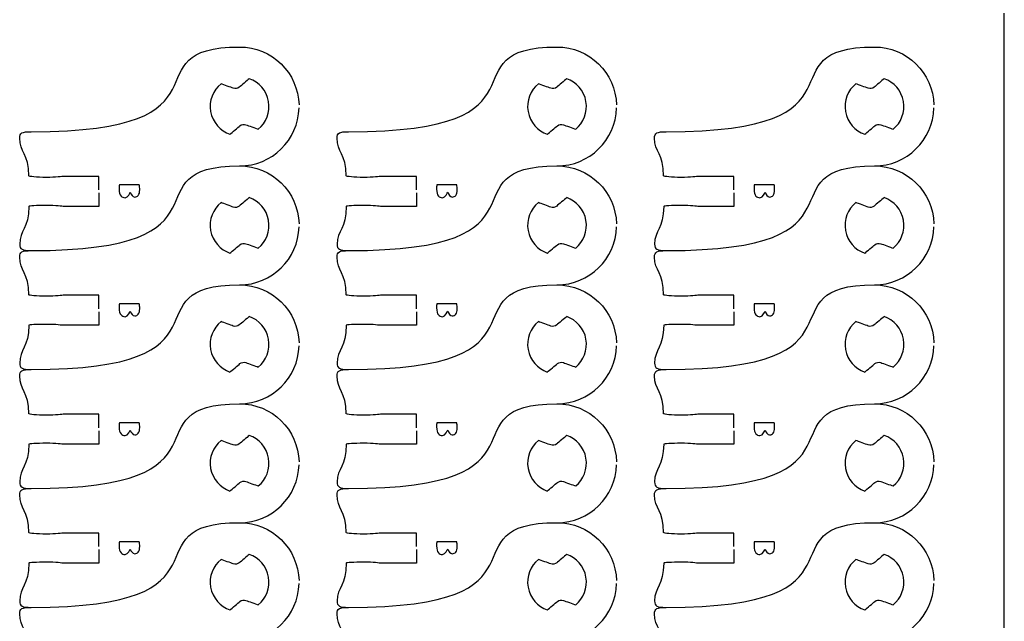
# Model space of a CAD drawing. Extents: x 0 to 300, y 0 to 300.
# Drawn here: x 201.7 to 300, y 53.7 to 113.8 of the extents above; entities that cross this region are included whole.
import ezdxf

# ---------------------------------------------------------------- set-up
doc = ezdxf.new("R2010")
doc.units = 0
doc.header["$MEASUREMENT"] = 0
doc.layers.add('DEFAULT', color=7, linetype='CONTINUOUS')

msp = doc.modelspace()

# ---------------------------------------------------------------- linework, layer by layer
at = {"layer": 'DEFAULT', "color": 1}
msp.add_lwpolyline([(299.999, 5.252), (299.999, 294.949)], dxfattribs=at)
for points, knots in [([(209.658, 96.796), (209.658, 97.246), (209.658, 97.697), (209.658, 98.147), (209.658, 98.147), (207.033, 98.143), (206.158, 98.143), (205.982, 98.143), (205.371, 98.045), (204.405, 98.041), (203.445, 98.045), (202.665, 98.133), (202.655, 98.193), (202.655, 100.401), (201.748, 100.564), (201.748, 101.957), (201.748, 102.479), (201.974, 102.603), (202.895, 102.603), (224.167, 102.603), (212.265, 111.048), (223.687, 111.052), (226.912, 111.055), (229.54, 108.473), (229.621, 105.27)], [0, 0, 0, 0, 3.83, 3.83, 3.83, 4.83, 4.83, 4.83, 5.83, 5.83, 5.83, 6.83, 6.83, 6.83, 7.83, 7.83, 7.83, 8.83, 8.83, 8.83, 9.83, 9.83, 9.83, 10.83, 10.83, 10.83, 10.83]), ([(241.332, 96.796), (241.332, 97.246), (241.332, 97.697), (241.332, 98.147), (241.332, 98.147), (238.707, 98.143), (237.833, 98.143), (237.656, 98.143), (237.046, 98.045), (236.079, 98.041), (235.12, 98.045), (234.34, 98.133), (234.329, 98.193), (234.329, 100.401), (233.423, 100.564), (233.423, 101.957), (233.423, 102.479), (233.649, 102.603), (234.569, 102.603), (255.842, 102.603), (243.939, 111.048), (255.362, 111.052), (258.586, 111.055), (261.215, 108.473), (261.296, 105.27)], [0, 0, 0, 0, 3.83, 3.83, 3.83, 4.83, 4.83, 4.83, 5.83, 5.83, 5.83, 6.83, 6.83, 6.83, 7.83, 7.83, 7.83, 8.83, 8.83, 8.83, 9.83, 9.83, 9.83, 10.83, 10.83, 10.83, 10.83]), ([(273.007, 96.796), (273.007, 97.246), (273.007, 97.697), (273.007, 98.147), (273.007, 98.147), (270.382, 98.143), (269.507, 98.143), (269.331, 98.143), (268.72, 98.045), (267.754, 98.041), (266.794, 98.045), (266.015, 98.133), (266.004, 98.193), (266.004, 100.401), (265.097, 100.564), (265.097, 101.957), (265.097, 102.479), (265.323, 102.603), (266.244, 102.603), (287.516, 102.603), (275.614, 111.048), (287.037, 111.052), (290.261, 111.055), (292.889, 108.473), (292.97, 105.27)], [0, 0, 0, 0, 3.83, 3.83, 3.83, 4.83, 4.83, 4.83, 5.83, 5.83, 5.83, 6.83, 6.83, 6.83, 7.83, 7.83, 7.83, 8.83, 8.83, 8.83, 9.83, 9.83, 9.83, 10.83, 10.83, 10.83, 10.83]), ([(221.837, 107.39), (222.116, 107.288), (222.821, 107.031), (223.061, 106.942), (223.266, 106.868), (223.495, 106.911), (223.661, 107.048), (223.855, 107.214), (224.436, 107.701), (224.659, 107.888), (225.629, 107.553), (226.391, 106.713), (226.582, 105.627), (226.772, 104.547), (226.345, 103.496), (225.555, 102.847), (225.283, 102.945), (224.564, 103.203), (224.324, 103.295), (224.119, 103.365), (223.89, 103.326), (223.724, 103.189), (223.53, 103.023), (222.948, 102.536), (222.722, 102.346), (221.752, 102.688), (220.994, 103.528), (220.803, 104.607), (220.609, 105.69), (221.04, 106.741), (221.837, 107.39)], [1, 1, 1, 1, 2, 2, 2, 3, 3, 3, 4, 4, 4, 5, 5, 5, 6, 6, 6, 7, 7, 7, 8, 8, 8, 9, 9, 9, 10, 10, 10, 11, 11, 11, 11]), ([(253.511, 107.39), (253.79, 107.288), (254.496, 107.031), (254.736, 106.942), (254.94, 106.868), (255.169, 106.911), (255.335, 107.048), (255.529, 107.214), (256.111, 107.701), (256.334, 107.888), (257.304, 107.553), (258.065, 106.713), (258.256, 105.627), (258.447, 104.547), (258.02, 103.496), (257.23, 102.847), (256.958, 102.945), (256.238, 103.203), (255.998, 103.295), (255.794, 103.365), (255.565, 103.326), (255.398, 103.189), (255.205, 103.023), (254.623, 102.536), (254.397, 102.346), (253.427, 102.688), (252.668, 103.528), (252.478, 104.607), (252.284, 105.69), (252.714, 106.741), (253.511, 107.39)], [1, 1, 1, 1, 2, 2, 2, 3, 3, 3, 4, 4, 4, 5, 5, 5, 6, 6, 6, 7, 7, 7, 8, 8, 8, 9, 9, 9, 10, 10, 10, 11, 11, 11, 11]), ([(285.186, 107.39), (285.465, 107.288), (286.17, 107.031), (286.41, 106.942), (286.615, 106.868), (286.844, 106.911), (287.01, 107.048), (287.203, 107.214), (287.786, 107.701), (288.008, 107.888), (288.978, 107.553), (289.74, 106.713), (289.931, 105.627), (290.121, 104.547), (289.694, 103.496), (288.904, 102.847), (288.633, 102.945), (287.913, 103.203), (287.673, 103.295), (287.468, 103.365), (287.239, 103.326), (287.073, 103.189), (286.879, 103.023), (286.297, 102.536), (286.071, 102.346), (285.101, 102.688), (284.343, 103.528), (284.152, 104.607), (283.958, 105.69), (284.388, 106.741), (285.186, 107.39)], [1, 1, 1, 1, 2, 2, 2, 3, 3, 3, 4, 4, 4, 5, 5, 5, 6, 6, 6, 7, 7, 7, 8, 8, 8, 9, 9, 9, 10, 10, 10, 11, 11, 11, 11]), ([(209.658, 84.928), (209.658, 85.378), (209.658, 85.828), (209.658, 86.279), (209.658, 86.279), (207.033, 86.275), (206.158, 86.275), (205.982, 86.275), (205.371, 86.176), (204.405, 86.173), (203.445, 86.176), (202.665, 86.265), (202.655, 86.325), (202.655, 88.533), (201.748, 88.695), (201.748, 90.089), (201.748, 90.611), (201.974, 90.734), (202.895, 90.734), (224.167, 90.734), (212.265, 99.18), (223.687, 99.183), (226.912, 99.187), (229.54, 96.605), (229.621, 93.401)], [0, 0, 0, 0, 3.83, 3.83, 3.83, 4.83, 4.83, 4.83, 5.83, 5.83, 5.83, 6.83, 6.83, 6.83, 7.83, 7.83, 7.83, 8.83, 8.83, 8.83, 9.83, 9.83, 9.83, 10.83, 10.83, 10.83, 10.83]), ([(241.332, 84.928), (241.332, 85.378), (241.332, 85.828), (241.332, 86.279), (241.332, 86.279), (238.707, 86.275), (237.833, 86.275), (237.656, 86.275), (237.046, 86.176), (236.079, 86.173), (235.12, 86.176), (234.34, 86.265), (234.329, 86.325), (234.329, 88.533), (233.423, 88.695), (233.423, 90.089), (233.423, 90.611), (233.649, 90.734), (234.569, 90.734), (255.842, 90.734), (243.939, 99.18), (255.362, 99.183), (258.586, 99.187), (261.215, 96.605), (261.296, 93.401)], [0, 0, 0, 0, 3.83, 3.83, 3.83, 4.83, 4.83, 4.83, 5.83, 5.83, 5.83, 6.83, 6.83, 6.83, 7.83, 7.83, 7.83, 8.83, 8.83, 8.83, 9.83, 9.83, 9.83, 10.83, 10.83, 10.83, 10.83]), ([(273.007, 84.928), (273.007, 85.378), (273.007, 85.828), (273.007, 86.279), (273.007, 86.279), (270.382, 86.275), (269.507, 86.275), (269.331, 86.275), (268.72, 86.176), (267.754, 86.173), (266.794, 86.176), (266.015, 86.265), (266.004, 86.325), (266.004, 88.533), (265.097, 88.695), (265.097, 90.089), (265.097, 90.611), (265.323, 90.734), (266.244, 90.734), (287.516, 90.734), (275.614, 99.18), (287.037, 99.183), (290.261, 99.187), (292.889, 96.605), (292.97, 93.401)], [0, 0, 0, 0, 3.83, 3.83, 3.83, 4.83, 4.83, 4.83, 5.83, 5.83, 5.83, 6.83, 6.83, 6.83, 7.83, 7.83, 7.83, 8.83, 8.83, 8.83, 9.83, 9.83, 9.83, 10.83, 10.83, 10.83, 10.83]), ([(209.658, 96.496), (209.658, 96.046), (209.658, 95.595), (209.658, 95.145), (208.491, 95.145), (207.324, 95.145), (206.158, 95.145), (205.982, 95.145), (205.378, 95.244), (204.405, 95.244), (203.438, 95.244), (202.658, 95.198), (202.658, 95.145), (202.658, 92.933), (201.752, 92.771), (201.752, 91.377), (201.752, 90.859), (201.978, 90.735), (202.898, 90.735)], [0, 0, 0, 0, 3.83, 3.83, 3.83, 13.75, 13.75, 13.75, 14.75, 14.75, 14.75, 15.75, 15.75, 15.75, 16.75, 16.75, 16.75, 17.75, 17.75, 17.75, 17.75]), ([(241.332, 96.496), (241.332, 96.046), (241.332, 95.595), (241.332, 95.145), (240.166, 95.145), (238.999, 95.145), (237.833, 95.145), (237.656, 95.145), (237.053, 95.244), (236.079, 95.244), (235.113, 95.244), (234.333, 95.198), (234.333, 95.145), (234.333, 92.933), (233.426, 92.771), (233.426, 91.377), (233.426, 90.859), (233.652, 90.735), (234.573, 90.735)], [0, 0, 0, 0, 3.83, 3.83, 3.83, 13.75, 13.75, 13.75, 14.75, 14.75, 14.75, 15.75, 15.75, 15.75, 16.75, 16.75, 16.75, 17.75, 17.75, 17.75, 17.75]), ([(273.007, 96.496), (273.007, 96.046), (273.007, 95.595), (273.007, 95.145), (271.84, 95.145), (270.674, 95.145), (269.507, 95.145), (269.331, 95.145), (268.727, 95.244), (267.754, 95.244), (266.787, 95.244), (266.008, 95.198), (266.008, 95.145), (266.008, 92.933), (265.101, 92.771), (265.101, 91.377), (265.101, 90.859), (265.327, 90.735), (266.247, 90.735)], [0, 0, 0, 0, 3.83, 3.83, 3.83, 13.75, 13.75, 13.75, 14.75, 14.75, 14.75, 15.75, 15.75, 15.75, 16.75, 16.75, 16.75, 17.75, 17.75, 17.75, 17.75]), ([(221.837, 95.522), (222.116, 95.42), (222.821, 95.162), (223.061, 95.074), (223.266, 95), (223.495, 95.042), (223.661, 95.18), (223.855, 95.346), (224.436, 95.833), (224.659, 96.02), (225.629, 95.685), (226.391, 94.845), (226.582, 93.758), (226.772, 92.679), (226.345, 91.628), (225.555, 90.978), (225.283, 91.077), (224.564, 91.335), (224.324, 91.426), (224.119, 91.497), (223.89, 91.458), (223.724, 91.321), (223.53, 91.155), (222.948, 90.668), (222.722, 90.478), (221.752, 90.82), (220.994, 91.659), (220.803, 92.739), (220.609, 93.822), (221.04, 94.873), (221.837, 95.522)], [1, 1, 1, 1, 2, 2, 2, 3, 3, 3, 4, 4, 4, 5, 5, 5, 6, 6, 6, 7, 7, 7, 8, 8, 8, 9, 9, 9, 10, 10, 10, 11, 11, 11, 11]), ([(253.511, 95.522), (253.79, 95.42), (254.496, 95.162), (254.736, 95.074), (254.94, 95), (255.169, 95.042), (255.335, 95.18), (255.529, 95.346), (256.111, 95.833), (256.334, 96.02), (257.304, 95.685), (258.065, 94.845), (258.256, 93.758), (258.447, 92.679), (258.02, 91.628), (257.23, 90.978), (256.958, 91.077), (256.238, 91.335), (255.998, 91.426), (255.794, 91.497), (255.565, 91.458), (255.398, 91.321), (255.205, 91.155), (254.623, 90.668), (254.397, 90.478), (253.427, 90.82), (252.668, 91.659), (252.478, 92.739), (252.284, 93.822), (252.714, 94.873), (253.511, 95.522)], [1, 1, 1, 1, 2, 2, 2, 3, 3, 3, 4, 4, 4, 5, 5, 5, 6, 6, 6, 7, 7, 7, 8, 8, 8, 9, 9, 9, 10, 10, 10, 11, 11, 11, 11]), ([(285.186, 95.522), (285.465, 95.42), (286.17, 95.162), (286.41, 95.074), (286.615, 95), (286.844, 95.042), (287.01, 95.18), (287.203, 95.346), (287.786, 95.833), (288.008, 96.02), (288.978, 95.685), (289.74, 94.845), (289.931, 93.758), (290.121, 92.679), (289.694, 91.628), (288.904, 90.978), (288.633, 91.077), (287.913, 91.335), (287.673, 91.426), (287.468, 91.497), (287.239, 91.458), (287.073, 91.321), (286.879, 91.155), (286.297, 90.668), (286.071, 90.478), (285.101, 90.82), (284.343, 91.659), (284.152, 92.739), (283.958, 93.822), (284.388, 94.873), (285.186, 95.522)], [1, 1, 1, 1, 2, 2, 2, 3, 3, 3, 4, 4, 4, 5, 5, 5, 6, 6, 6, 7, 7, 7, 8, 8, 8, 9, 9, 9, 10, 10, 10, 11, 11, 11, 11]), ([(209.658, 73.059), (209.658, 73.51), (209.658, 73.96), (209.658, 74.41), (209.658, 74.41), (207.033, 74.407), (206.158, 74.407), (205.982, 74.407), (205.371, 74.308), (204.405, 74.305), (203.445, 74.308), (202.665, 74.396), (202.655, 74.456), (202.655, 76.665), (201.748, 76.827), (201.748, 78.22), (201.748, 78.743), (201.974, 78.866), (202.895, 78.866), (224.167, 78.866), (212.265, 87.312), (223.687, 87.315), (226.912, 87.319), (229.54, 84.736), (229.621, 81.533)], [0, 0, 0, 0, 3.83, 3.83, 3.83, 4.83, 4.83, 4.83, 5.83, 5.83, 5.83, 6.83, 6.83, 6.83, 7.83, 7.83, 7.83, 8.83, 8.83, 8.83, 9.83, 9.83, 9.83, 10.83, 10.83, 10.83, 10.83]), ([(241.332, 73.059), (241.332, 73.51), (241.332, 73.96), (241.332, 74.41), (241.332, 74.41), (238.707, 74.407), (237.833, 74.407), (237.656, 74.407), (237.046, 74.308), (236.079, 74.305), (235.12, 74.308), (234.34, 74.396), (234.329, 74.456), (234.329, 76.665), (233.423, 76.827), (233.423, 78.22), (233.423, 78.743), (233.649, 78.866), (234.569, 78.866), (255.842, 78.866), (243.939, 87.312), (255.362, 87.315), (258.586, 87.319), (261.215, 84.736), (261.296, 81.533)], [0, 0, 0, 0, 3.83, 3.83, 3.83, 4.83, 4.83, 4.83, 5.83, 5.83, 5.83, 6.83, 6.83, 6.83, 7.83, 7.83, 7.83, 8.83, 8.83, 8.83, 9.83, 9.83, 9.83, 10.83, 10.83, 10.83, 10.83]), ([(273.007, 73.059), (273.007, 73.51), (273.007, 73.96), (273.007, 74.41), (273.007, 74.41), (270.382, 74.407), (269.507, 74.407), (269.331, 74.407), (268.72, 74.308), (267.754, 74.305), (266.794, 74.308), (266.015, 74.396), (266.004, 74.456), (266.004, 76.665), (265.097, 76.827), (265.097, 78.22), (265.097, 78.743), (265.323, 78.866), (266.244, 78.866), (287.516, 78.866), (275.614, 87.312), (287.037, 87.315), (290.261, 87.319), (292.889, 84.736), (292.97, 81.533)], [0, 0, 0, 0, 3.83, 3.83, 3.83, 4.83, 4.83, 4.83, 5.83, 5.83, 5.83, 6.83, 6.83, 6.83, 7.83, 7.83, 7.83, 8.83, 8.83, 8.83, 9.83, 9.83, 9.83, 10.83, 10.83, 10.83, 10.83]), ([(209.658, 84.628), (209.658, 84.177), (209.658, 83.727), (209.658, 83.277), (208.491, 83.277), (207.324, 83.277), (206.158, 83.277), (205.982, 83.277), (205.378, 83.375), (204.405, 83.375), (203.438, 83.375), (202.658, 83.33), (202.658, 83.277), (202.658, 81.065), (201.752, 80.902), (201.752, 79.509), (201.752, 78.99), (201.978, 78.867), (202.898, 78.867)], [0, 0, 0, 0, 3.83, 3.83, 3.83, 13.75, 13.75, 13.75, 14.75, 14.75, 14.75, 15.75, 15.75, 15.75, 16.75, 16.75, 16.75, 17.75, 17.75, 17.75, 17.75]), ([(241.332, 84.628), (241.332, 84.177), (241.332, 83.727), (241.332, 83.277), (240.166, 83.277), (238.999, 83.277), (237.833, 83.277), (237.656, 83.277), (237.053, 83.375), (236.079, 83.375), (235.113, 83.375), (234.333, 83.33), (234.333, 83.277), (234.333, 81.065), (233.426, 80.902), (233.426, 79.509), (233.426, 78.99), (233.652, 78.867), (234.573, 78.867)], [0, 0, 0, 0, 3.83, 3.83, 3.83, 13.75, 13.75, 13.75, 14.75, 14.75, 14.75, 15.75, 15.75, 15.75, 16.75, 16.75, 16.75, 17.75, 17.75, 17.75, 17.75]), ([(273.007, 84.628), (273.007, 84.177), (273.007, 83.727), (273.007, 83.277), (271.84, 83.277), (270.674, 83.277), (269.507, 83.277), (269.331, 83.277), (268.727, 83.375), (267.754, 83.375), (266.787, 83.375), (266.008, 83.33), (266.008, 83.277), (266.008, 81.065), (265.101, 80.902), (265.101, 79.509), (265.101, 78.99), (265.327, 78.867), (266.247, 78.867)], [0, 0, 0, 0, 3.83, 3.83, 3.83, 13.75, 13.75, 13.75, 14.75, 14.75, 14.75, 15.75, 15.75, 15.75, 16.75, 16.75, 16.75, 17.75, 17.75, 17.75, 17.75]), ([(221.837, 83.654), (222.116, 83.552), (222.821, 83.294), (223.061, 83.206), (223.266, 83.132), (223.495, 83.174), (223.661, 83.312), (223.855, 83.478), (224.436, 83.964), (224.659, 84.151), (225.629, 83.816), (226.391, 82.977), (226.582, 81.89), (226.772, 80.811), (226.345, 79.759), (225.555, 79.11), (225.283, 79.209), (224.564, 79.466), (224.324, 79.558), (224.119, 79.629), (223.89, 79.59), (223.724, 79.452), (223.53, 79.287), (222.948, 78.8), (222.722, 78.609), (221.752, 78.951), (220.994, 79.791), (220.803, 80.871), (220.609, 81.954), (221.04, 83.005), (221.837, 83.654)], [1, 1, 1, 1, 2, 2, 2, 3, 3, 3, 4, 4, 4, 5, 5, 5, 6, 6, 6, 7, 7, 7, 8, 8, 8, 9, 9, 9, 10, 10, 10, 11, 11, 11, 11]), ([(253.511, 83.654), (253.79, 83.552), (254.496, 83.294), (254.736, 83.206), (254.94, 83.132), (255.169, 83.174), (255.335, 83.312), (255.529, 83.478), (256.111, 83.964), (256.334, 84.151), (257.304, 83.816), (258.065, 82.977), (258.256, 81.89), (258.447, 80.811), (258.02, 79.759), (257.23, 79.11), (256.958, 79.209), (256.238, 79.466), (255.998, 79.558), (255.794, 79.629), (255.565, 79.59), (255.398, 79.452), (255.205, 79.287), (254.623, 78.8), (254.397, 78.609), (253.427, 78.951), (252.668, 79.791), (252.478, 80.871), (252.284, 81.954), (252.714, 83.005), (253.511, 83.654)], [1, 1, 1, 1, 2, 2, 2, 3, 3, 3, 4, 4, 4, 5, 5, 5, 6, 6, 6, 7, 7, 7, 8, 8, 8, 9, 9, 9, 10, 10, 10, 11, 11, 11, 11]), ([(285.186, 83.654), (285.465, 83.552), (286.17, 83.294), (286.41, 83.206), (286.615, 83.132), (286.844, 83.174), (287.01, 83.312), (287.203, 83.478), (287.786, 83.964), (288.008, 84.151), (288.978, 83.816), (289.74, 82.977), (289.931, 81.89), (290.121, 80.811), (289.694, 79.759), (288.904, 79.11), (288.633, 79.209), (287.913, 79.466), (287.673, 79.558), (287.468, 79.629), (287.239, 79.59), (287.073, 79.452), (286.879, 79.287), (286.297, 78.8), (286.071, 78.609), (285.101, 78.951), (284.343, 79.791), (284.152, 80.871), (283.958, 81.954), (284.388, 83.005), (285.186, 83.654)], [1, 1, 1, 1, 2, 2, 2, 3, 3, 3, 4, 4, 4, 5, 5, 5, 6, 6, 6, 7, 7, 7, 8, 8, 8, 9, 9, 9, 10, 10, 10, 11, 11, 11, 11]), ([(209.658, 61.191), (209.658, 61.641), (209.658, 62.092), (209.658, 62.542), (209.658, 62.542), (207.033, 62.539), (206.158, 62.539), (205.982, 62.539), (205.371, 62.44), (204.405, 62.436), (203.445, 62.44), (202.665, 62.528), (202.655, 62.588), (202.655, 64.796), (201.748, 64.959), (201.748, 66.352), (201.748, 66.874), (201.974, 66.998), (202.895, 66.998), (224.167, 66.998), (212.265, 75.443), (223.687, 75.447), (226.912, 75.45), (229.54, 72.868), (229.621, 69.665)], [0, 0, 0, 0, 3.83, 3.83, 3.83, 4.83, 4.83, 4.83, 5.83, 5.83, 5.83, 6.83, 6.83, 6.83, 7.83, 7.83, 7.83, 8.83, 8.83, 8.83, 9.83, 9.83, 9.83, 10.83, 10.83, 10.83, 10.83]), ([(241.332, 61.191), (241.332, 61.641), (241.332, 62.092), (241.332, 62.542), (241.332, 62.542), (238.707, 62.539), (237.833, 62.539), (237.656, 62.539), (237.046, 62.44), (236.079, 62.436), (235.12, 62.44), (234.34, 62.528), (234.329, 62.588), (234.329, 64.796), (233.423, 64.959), (233.423, 66.352), (233.423, 66.874), (233.649, 66.998), (234.569, 66.998), (255.842, 66.998), (243.939, 75.443), (255.362, 75.447), (258.586, 75.45), (261.215, 72.868), (261.296, 69.665)], [0, 0, 0, 0, 3.83, 3.83, 3.83, 4.83, 4.83, 4.83, 5.83, 5.83, 5.83, 6.83, 6.83, 6.83, 7.83, 7.83, 7.83, 8.83, 8.83, 8.83, 9.83, 9.83, 9.83, 10.83, 10.83, 10.83, 10.83]), ([(273.007, 61.191), (273.007, 61.641), (273.007, 62.092), (273.007, 62.542), (273.007, 62.542), (270.382, 62.539), (269.507, 62.539), (269.331, 62.539), (268.72, 62.44), (267.754, 62.436), (266.794, 62.44), (266.015, 62.528), (266.004, 62.588), (266.004, 64.796), (265.097, 64.959), (265.097, 66.352), (265.097, 66.874), (265.323, 66.998), (266.244, 66.998), (287.516, 66.998), (275.614, 75.443), (287.037, 75.447), (290.261, 75.45), (292.889, 72.868), (292.97, 69.665)], [0, 0, 0, 0, 3.83, 3.83, 3.83, 4.83, 4.83, 4.83, 5.83, 5.83, 5.83, 6.83, 6.83, 6.83, 7.83, 7.83, 7.83, 8.83, 8.83, 8.83, 9.83, 9.83, 9.83, 10.83, 10.83, 10.83, 10.83]), ([(209.658, 72.759), (209.658, 72.309), (209.658, 71.859), (209.658, 71.408), (208.491, 71.408), (207.324, 71.408), (206.158, 71.408), (205.982, 71.408), (205.378, 71.507), (204.405, 71.507), (203.438, 71.507), (202.658, 71.461), (202.658, 71.408), (202.658, 69.196), (201.752, 69.034), (201.752, 67.641), (201.752, 67.122), (201.978, 66.999), (202.898, 66.999)], [0, 0, 0, 0, 3.83, 3.83, 3.83, 13.75, 13.75, 13.75, 14.75, 14.75, 14.75, 15.75, 15.75, 15.75, 16.75, 16.75, 16.75, 17.75, 17.75, 17.75, 17.75]), ([(241.332, 72.759), (241.332, 72.309), (241.332, 71.859), (241.332, 71.408), (240.166, 71.408), (238.999, 71.408), (237.833, 71.408), (237.656, 71.408), (237.053, 71.507), (236.079, 71.507), (235.113, 71.507), (234.333, 71.461), (234.333, 71.408), (234.333, 69.196), (233.426, 69.034), (233.426, 67.641), (233.426, 67.122), (233.652, 66.999), (234.573, 66.999)], [0, 0, 0, 0, 3.83, 3.83, 3.83, 13.75, 13.75, 13.75, 14.75, 14.75, 14.75, 15.75, 15.75, 15.75, 16.75, 16.75, 16.75, 17.75, 17.75, 17.75, 17.75]), ([(273.007, 72.759), (273.007, 72.309), (273.007, 71.859), (273.007, 71.408), (271.84, 71.408), (270.674, 71.408), (269.507, 71.408), (269.331, 71.408), (268.727, 71.507), (267.754, 71.507), (266.787, 71.507), (266.008, 71.461), (266.008, 71.408), (266.008, 69.196), (265.101, 69.034), (265.101, 67.641), (265.101, 67.122), (265.327, 66.999), (266.247, 66.999)], [0, 0, 0, 0, 3.83, 3.83, 3.83, 13.75, 13.75, 13.75, 14.75, 14.75, 14.75, 15.75, 15.75, 15.75, 16.75, 16.75, 16.75, 17.75, 17.75, 17.75, 17.75]), ([(221.837, 71.786), (222.116, 71.683), (222.821, 71.426), (223.061, 71.338), (223.266, 71.264), (223.495, 71.306), (223.661, 71.443), (223.855, 71.609), (224.436, 72.096), (224.659, 72.283), (225.629, 71.948), (226.391, 71.108), (226.582, 70.022), (226.772, 68.942), (226.345, 67.891), (225.555, 67.242), (225.283, 67.341), (224.564, 67.598), (224.324, 67.69), (224.119, 67.76), (223.89, 67.722), (223.724, 67.584), (223.53, 67.418), (222.948, 66.931), (222.722, 66.741), (221.752, 67.083), (220.994, 67.923), (220.803, 69.002), (220.609, 70.085), (221.04, 71.137), (221.837, 71.786)], [1, 1, 1, 1, 2, 2, 2, 3, 3, 3, 4, 4, 4, 5, 5, 5, 6, 6, 6, 7, 7, 7, 8, 8, 8, 9, 9, 9, 10, 10, 10, 11, 11, 11, 11]), ([(253.511, 71.786), (253.79, 71.683), (254.496, 71.426), (254.736, 71.338), (254.94, 71.264), (255.169, 71.306), (255.335, 71.443), (255.529, 71.609), (256.111, 72.096), (256.334, 72.283), (257.304, 71.948), (258.065, 71.108), (258.256, 70.022), (258.447, 68.942), (258.02, 67.891), (257.23, 67.242), (256.958, 67.341), (256.238, 67.598), (255.998, 67.69), (255.794, 67.76), (255.565, 67.722), (255.398, 67.584), (255.205, 67.418), (254.623, 66.931), (254.397, 66.741), (253.427, 67.083), (252.668, 67.923), (252.478, 69.002), (252.284, 70.085), (252.714, 71.137), (253.511, 71.786)], [1, 1, 1, 1, 2, 2, 2, 3, 3, 3, 4, 4, 4, 5, 5, 5, 6, 6, 6, 7, 7, 7, 8, 8, 8, 9, 9, 9, 10, 10, 10, 11, 11, 11, 11]), ([(285.186, 71.786), (285.465, 71.683), (286.17, 71.426), (286.41, 71.338), (286.615, 71.264), (286.844, 71.306), (287.01, 71.443), (287.203, 71.609), (287.786, 72.096), (288.008, 72.283), (288.978, 71.948), (289.74, 71.108), (289.931, 70.022), (290.121, 68.942), (289.694, 67.891), (288.904, 67.242), (288.633, 67.341), (287.913, 67.598), (287.673, 67.69), (287.468, 67.76), (287.239, 67.722), (287.073, 67.584), (286.879, 67.418), (286.297, 66.931), (286.071, 66.741), (285.101, 67.083), (284.343, 67.923), (284.152, 69.002), (283.958, 70.085), (284.388, 71.137), (285.186, 71.786)], [1, 1, 1, 1, 2, 2, 2, 3, 3, 3, 4, 4, 4, 5, 5, 5, 6, 6, 6, 7, 7, 7, 8, 8, 8, 9, 9, 9, 10, 10, 10, 11, 11, 11, 11]), ([(209.658, 49.323), (209.658, 49.773), (209.658, 50.224), (209.658, 50.674), (209.658, 50.674), (207.033, 50.67), (206.158, 50.67), (205.982, 50.67), (205.371, 50.572), (204.405, 50.568), (203.445, 50.572), (202.665, 50.66), (202.655, 50.72), (202.655, 52.928), (201.748, 53.09), (201.748, 54.484), (201.748, 55.006), (201.974, 55.13), (202.895, 55.13), (224.167, 55.13), (212.265, 63.575), (223.687, 63.579), (226.912, 63.582), (229.54, 61), (229.621, 57.797)], [0, 0, 0, 0, 3.83, 3.83, 3.83, 4.83, 4.83, 4.83, 5.83, 5.83, 5.83, 6.83, 6.83, 6.83, 7.83, 7.83, 7.83, 8.83, 8.83, 8.83, 9.83, 9.83, 9.83, 10.83, 10.83, 10.83, 10.83]), ([(241.332, 49.323), (241.332, 49.773), (241.332, 50.224), (241.332, 50.674), (241.332, 50.674), (238.707, 50.67), (237.833, 50.67), (237.656, 50.67), (237.046, 50.572), (236.079, 50.568), (235.12, 50.572), (234.34, 50.66), (234.329, 50.72), (234.329, 52.928), (233.423, 53.09), (233.423, 54.484), (233.423, 55.006), (233.649, 55.13), (234.569, 55.13), (255.842, 55.13), (243.939, 63.575), (255.362, 63.579), (258.586, 63.582), (261.215, 61), (261.296, 57.797)], [0, 0, 0, 0, 3.83, 3.83, 3.83, 4.83, 4.83, 4.83, 5.83, 5.83, 5.83, 6.83, 6.83, 6.83, 7.83, 7.83, 7.83, 8.83, 8.83, 8.83, 9.83, 9.83, 9.83, 10.83, 10.83, 10.83, 10.83]), ([(273.007, 49.323), (273.007, 49.773), (273.007, 50.224), (273.007, 50.674), (273.007, 50.674), (270.382, 50.67), (269.507, 50.67), (269.331, 50.67), (268.72, 50.572), (267.754, 50.568), (266.794, 50.572), (266.015, 50.66), (266.004, 50.72), (266.004, 52.928), (265.097, 53.09), (265.097, 54.484), (265.097, 55.006), (265.323, 55.13), (266.244, 55.13), (287.516, 55.13), (275.614, 63.575), (287.037, 63.579), (290.261, 63.582), (292.889, 61), (292.97, 57.797)], [0, 0, 0, 0, 3.83, 3.83, 3.83, 4.83, 4.83, 4.83, 5.83, 5.83, 5.83, 6.83, 6.83, 6.83, 7.83, 7.83, 7.83, 8.83, 8.83, 8.83, 9.83, 9.83, 9.83, 10.83, 10.83, 10.83, 10.83]), ([(209.658, 60.891), (209.658, 60.441), (209.658, 59.99), (209.658, 59.54), (208.491, 59.54), (207.324, 59.54), (206.158, 59.54), (205.982, 59.54), (205.378, 59.639), (204.405, 59.639), (203.438, 59.639), (202.658, 59.593), (202.658, 59.54), (202.658, 57.328), (201.752, 57.166), (201.752, 55.772), (201.752, 55.254), (201.978, 55.13), (202.898, 55.13)], [0, 0, 0, 0, 3.83, 3.83, 3.83, 13.75, 13.75, 13.75, 14.75, 14.75, 14.75, 15.75, 15.75, 15.75, 16.75, 16.75, 16.75, 17.75, 17.75, 17.75, 17.75]), ([(221.837, 59.917), (222.116, 59.815), (222.821, 59.558), (223.061, 59.469), (223.266, 59.395), (223.495, 59.438), (223.661, 59.575), (223.855, 59.741), (224.436, 60.228), (224.659, 60.415), (225.629, 60.08), (226.391, 59.24), (226.582, 58.154), (226.772, 57.074), (226.345, 56.023), (225.555, 55.374), (225.283, 55.472), (224.564, 55.73), (224.324, 55.822), (224.119, 55.892), (223.89, 55.853), (223.724, 55.716), (223.53, 55.55), (222.948, 55.063), (222.722, 54.873), (221.752, 55.215), (220.994, 56.054), (220.803, 57.134), (220.609, 58.217), (221.04, 59.268), (221.837, 59.917)], [1, 1, 1, 1, 2, 2, 2, 3, 3, 3, 4, 4, 4, 5, 5, 5, 6, 6, 6, 7, 7, 7, 8, 8, 8, 9, 9, 9, 10, 10, 10, 11, 11, 11, 11]), ([(241.332, 60.891), (241.332, 60.441), (241.332, 59.99), (241.332, 59.54), (240.166, 59.54), (238.999, 59.54), (237.833, 59.54), (237.656, 59.54), (237.053, 59.639), (236.079, 59.639), (235.113, 59.639), (234.333, 59.593), (234.333, 59.54), (234.333, 57.328), (233.426, 57.166), (233.426, 55.772), (233.426, 55.254), (233.652, 55.13), (234.573, 55.13)], [0, 0, 0, 0, 3.83, 3.83, 3.83, 13.75, 13.75, 13.75, 14.75, 14.75, 14.75, 15.75, 15.75, 15.75, 16.75, 16.75, 16.75, 17.75, 17.75, 17.75, 17.75]), ([(253.511, 59.917), (253.79, 59.815), (254.496, 59.558), (254.736, 59.469), (254.94, 59.395), (255.169, 59.438), (255.335, 59.575), (255.529, 59.741), (256.111, 60.228), (256.334, 60.415), (257.304, 60.08), (258.065, 59.24), (258.256, 58.154), (258.447, 57.074), (258.02, 56.023), (257.23, 55.374), (256.958, 55.472), (256.238, 55.73), (255.998, 55.822), (255.794, 55.892), (255.565, 55.853), (255.398, 55.716), (255.205, 55.55), (254.623, 55.063), (254.397, 54.873), (253.427, 55.215), (252.668, 56.054), (252.478, 57.134), (252.284, 58.217), (252.714, 59.268), (253.511, 59.917)], [1, 1, 1, 1, 2, 2, 2, 3, 3, 3, 4, 4, 4, 5, 5, 5, 6, 6, 6, 7, 7, 7, 8, 8, 8, 9, 9, 9, 10, 10, 10, 11, 11, 11, 11]), ([(273.007, 60.891), (273.007, 60.441), (273.007, 59.99), (273.007, 59.54), (271.84, 59.54), (270.674, 59.54), (269.507, 59.54), (269.331, 59.54), (268.727, 59.639), (267.754, 59.639), (266.787, 59.639), (266.008, 59.593), (266.008, 59.54), (266.008, 57.328), (265.101, 57.166), (265.101, 55.772), (265.101, 55.254), (265.327, 55.13), (266.247, 55.13)], [0, 0, 0, 0, 3.83, 3.83, 3.83, 13.75, 13.75, 13.75, 14.75, 14.75, 14.75, 15.75, 15.75, 15.75, 16.75, 16.75, 16.75, 17.75, 17.75, 17.75, 17.75]), ([(285.186, 59.917), (285.465, 59.815), (286.17, 59.558), (286.41, 59.469), (286.615, 59.395), (286.844, 59.438), (287.01, 59.575), (287.203, 59.741), (287.786, 60.228), (288.008, 60.415), (288.978, 60.08), (289.74, 59.24), (289.931, 58.154), (290.121, 57.074), (289.694, 56.023), (288.904, 55.374), (288.633, 55.472), (287.913, 55.73), (287.673, 55.822), (287.468, 55.892), (287.239, 55.853), (287.073, 55.716), (286.879, 55.55), (286.297, 55.063), (286.071, 54.873), (285.101, 55.215), (284.343, 56.054), (284.152, 57.134), (283.958, 58.217), (284.388, 59.268), (285.186, 59.917)], [1, 1, 1, 1, 2, 2, 2, 3, 3, 3, 4, 4, 4, 5, 5, 5, 6, 6, 6, 7, 7, 7, 8, 8, 8, 9, 9, 9, 10, 10, 10, 11, 11, 11, 11])]:
    msp.add_open_spline(points, degree=3, knots=knots, dxfattribs=at)
for points in [[(223.691, 99.184), (226.912, 99.184), (229.547, 101.767), (229.621, 104.97)], [(255.366, 99.184), (258.586, 99.184), (261.222, 101.767), (261.296, 104.97)], [(287.04, 99.184), (290.261, 99.184), (292.896, 101.767), (292.97, 104.97)], [(223.691, 87.316), (226.912, 87.316), (229.547, 89.898), (229.621, 93.101)], [(255.366, 87.316), (258.586, 87.316), (261.222, 89.898), (261.296, 93.101)], [(287.04, 87.316), (290.261, 87.316), (292.896, 89.898), (292.97, 93.101)], [(223.691, 75.448), (226.912, 75.448), (229.547, 78.03), (229.621, 81.233)], [(255.366, 75.448), (258.586, 75.448), (261.222, 78.03), (261.296, 81.233)], [(287.04, 75.448), (290.261, 75.448), (292.896, 78.03), (292.97, 81.233)], [(223.691, 63.579), (226.912, 63.579), (229.547, 66.162), (229.621, 69.365)], [(255.366, 63.579), (258.586, 63.579), (261.222, 66.162), (261.296, 69.365)], [(287.04, 63.579), (290.261, 63.579), (292.896, 66.162), (292.97, 69.365)], [(223.691, 51.711), (226.912, 51.711), (229.547, 54.293), (229.621, 57.497)], [(255.366, 51.711), (258.586, 51.711), (261.222, 54.293), (261.296, 57.497)], [(287.04, 51.711), (290.261, 51.711), (292.896, 54.293), (292.97, 57.497)]]:
    msp.add_open_spline(points, degree=3, dxfattribs=at)
at = {"layer": 'DEFAULT', "color": 250}
for points in [[(213.686, 97.283), (213.71, 97.169), (213.728, 96.989), (213.728, 96.806), (213.728, 96.545), (213.683, 96.377), (213.581, 96.251), (213.503, 96.146), (213.383, 96.084), (213.224, 96.084), (213.029, 96.084), (212.858, 96.34), (212.78, 96.553), (212.78, 96.553), (212.567, 96.008), (212.267, 96.008), (212.094, 96.008), (211.962, 96.078), (211.863, 96.18), (211.734, 96.32), (211.674, 96.548), (211.674, 96.878), (211.674, 97.058), (211.686, 97.196), (211.698, 97.283), (212.36, 97.283), (213.023, 97.283), (213.686, 97.283)], [(245.36, 97.283), (245.384, 97.169), (245.402, 96.989), (245.402, 96.806), (245.402, 96.545), (245.357, 96.377), (245.255, 96.251), (245.177, 96.146), (245.058, 96.084), (244.898, 96.084), (244.704, 96.084), (244.533, 96.34), (244.455, 96.553), (244.455, 96.553), (244.242, 96.008), (243.942, 96.008), (243.768, 96.008), (243.636, 96.078), (243.537, 96.18), (243.408, 96.32), (243.348, 96.548), (243.348, 96.878), (243.348, 97.058), (243.36, 97.196), (243.372, 97.283), (244.035, 97.283), (244.698, 97.283), (245.36, 97.283)], [(277.035, 97.283), (277.059, 97.169), (277.077, 96.989), (277.077, 96.806), (277.077, 96.545), (277.032, 96.377), (276.93, 96.251), (276.852, 96.146), (276.732, 96.084), (276.573, 96.084), (276.378, 96.084), (276.207, 96.34), (276.129, 96.553), (276.129, 96.553), (275.916, 96.008), (275.617, 96.008), (275.443, 96.008), (275.311, 96.078), (275.212, 96.18), (275.083, 96.32), (275.023, 96.548), (275.023, 96.878), (275.023, 97.058), (275.035, 97.196), (275.047, 97.283), (275.709, 97.283), (276.372, 97.283), (277.035, 97.283)], [(213.686, 85.414), (213.71, 85.3), (213.728, 85.121), (213.728, 84.938), (213.728, 84.677), (213.683, 84.509), (213.581, 84.383), (213.503, 84.278), (213.383, 84.215), (213.224, 84.215), (213.029, 84.215), (212.858, 84.472), (212.78, 84.685), (212.78, 84.685), (212.567, 84.14), (212.267, 84.14), (212.094, 84.14), (211.962, 84.209), (211.863, 84.311), (211.734, 84.452), (211.674, 84.68), (211.674, 85.01), (211.674, 85.19), (211.686, 85.327), (211.698, 85.414), (212.36, 85.414), (213.023, 85.414), (213.686, 85.414)], [(245.36, 85.414), (245.384, 85.3), (245.402, 85.121), (245.402, 84.938), (245.402, 84.677), (245.357, 84.509), (245.255, 84.383), (245.177, 84.278), (245.058, 84.215), (244.898, 84.215), (244.704, 84.215), (244.533, 84.472), (244.455, 84.685), (244.455, 84.685), (244.242, 84.14), (243.942, 84.14), (243.768, 84.14), (243.636, 84.209), (243.537, 84.311), (243.408, 84.452), (243.348, 84.68), (243.348, 85.01), (243.348, 85.19), (243.36, 85.327), (243.372, 85.414), (244.035, 85.414), (244.698, 85.414), (245.36, 85.414)], [(277.035, 85.414), (277.059, 85.3), (277.077, 85.121), (277.077, 84.938), (277.077, 84.677), (277.032, 84.509), (276.93, 84.383), (276.852, 84.278), (276.732, 84.215), (276.573, 84.215), (276.378, 84.215), (276.207, 84.472), (276.129, 84.685), (276.129, 84.685), (275.916, 84.14), (275.617, 84.14), (275.443, 84.14), (275.311, 84.209), (275.212, 84.311), (275.083, 84.452), (275.023, 84.68), (275.023, 85.01), (275.023, 85.19), (275.035, 85.327), (275.047, 85.414), (275.709, 85.414), (276.372, 85.414), (277.035, 85.414)], [(213.686, 73.546), (213.71, 73.432), (213.728, 73.252), (213.728, 73.07), (213.728, 72.808), (213.683, 72.641), (213.581, 72.515), (213.503, 72.41), (213.383, 72.347), (213.224, 72.347), (213.029, 72.347), (212.858, 72.604), (212.78, 72.817), (212.78, 72.817), (212.567, 72.272), (212.267, 72.272), (212.094, 72.272), (211.962, 72.341), (211.863, 72.443), (211.734, 72.584), (211.674, 72.812), (211.674, 73.141), (211.674, 73.321), (211.686, 73.459), (211.698, 73.546), (212.36, 73.546), (213.023, 73.546), (213.686, 73.546)], [(245.36, 73.546), (245.384, 73.432), (245.402, 73.252), (245.402, 73.07), (245.402, 72.808), (245.357, 72.641), (245.255, 72.515), (245.177, 72.41), (245.058, 72.347), (244.898, 72.347), (244.704, 72.347), (244.533, 72.604), (244.455, 72.817), (244.455, 72.817), (244.242, 72.272), (243.942, 72.272), (243.768, 72.272), (243.636, 72.341), (243.537, 72.443), (243.408, 72.584), (243.348, 72.812), (243.348, 73.141), (243.348, 73.321), (243.36, 73.459), (243.372, 73.546), (244.035, 73.546), (244.698, 73.546), (245.36, 73.546)], [(277.035, 73.546), (277.059, 73.432), (277.077, 73.252), (277.077, 73.07), (277.077, 72.808), (277.032, 72.641), (276.93, 72.515), (276.852, 72.41), (276.732, 72.347), (276.573, 72.347), (276.378, 72.347), (276.207, 72.604), (276.129, 72.817), (276.129, 72.817), (275.916, 72.272), (275.617, 72.272), (275.443, 72.272), (275.311, 72.341), (275.212, 72.443), (275.083, 72.584), (275.023, 72.812), (275.023, 73.141), (275.023, 73.321), (275.035, 73.459), (275.047, 73.546), (275.709, 73.546), (276.372, 73.546), (277.035, 73.546)], [(213.686, 61.678), (213.71, 61.564), (213.728, 61.384), (213.728, 61.201), (213.728, 60.94), (213.683, 60.772), (213.581, 60.646), (213.503, 60.542), (213.383, 60.479), (213.224, 60.479), (213.029, 60.479), (212.858, 60.735), (212.78, 60.948), (212.78, 60.948), (212.567, 60.404), (212.267, 60.404), (212.094, 60.404), (211.962, 60.473), (211.863, 60.575), (211.734, 60.715), (211.674, 60.943), (211.674, 61.273), (211.674, 61.453), (211.686, 61.591), (211.698, 61.678), (212.36, 61.678), (213.023, 61.678), (213.686, 61.678)], [(245.36, 61.678), (245.384, 61.564), (245.402, 61.384), (245.402, 61.201), (245.402, 60.94), (245.357, 60.772), (245.255, 60.646), (245.177, 60.542), (245.058, 60.479), (244.898, 60.479), (244.704, 60.479), (244.533, 60.735), (244.455, 60.948), (244.455, 60.948), (244.242, 60.404), (243.942, 60.404), (243.768, 60.404), (243.636, 60.473), (243.537, 60.575), (243.408, 60.715), (243.348, 60.943), (243.348, 61.273), (243.348, 61.453), (243.36, 61.591), (243.372, 61.678), (244.035, 61.678), (244.698, 61.678), (245.36, 61.678)], [(277.035, 61.678), (277.059, 61.564), (277.077, 61.384), (277.077, 61.201), (277.077, 60.94), (277.032, 60.772), (276.93, 60.646), (276.852, 60.542), (276.732, 60.479), (276.573, 60.479), (276.378, 60.479), (276.207, 60.735), (276.129, 60.948), (276.129, 60.948), (275.916, 60.404), (275.617, 60.404), (275.443, 60.404), (275.311, 60.473), (275.212, 60.575), (275.083, 60.715), (275.023, 60.943), (275.023, 61.273), (275.023, 61.453), (275.035, 61.591), (275.047, 61.678), (275.709, 61.678), (276.372, 61.678), (277.035, 61.678)]]:
    msp.add_open_spline(points, degree=3, knots=[5.635, 5.635, 5.635, 5.635, 6.635, 6.635, 6.635, 7.635, 7.635, 7.635, 8.635, 8.635, 8.635, 9.635, 9.635, 9.635, 10.635, 10.635, 10.635, 11.635, 11.635, 11.635, 12.635, 12.635, 12.635, 13.635, 13.635, 13.635, 19.27, 19.27, 19.27, 19.27], dxfattribs=at)

doc.saveas('drawing.dxf')
